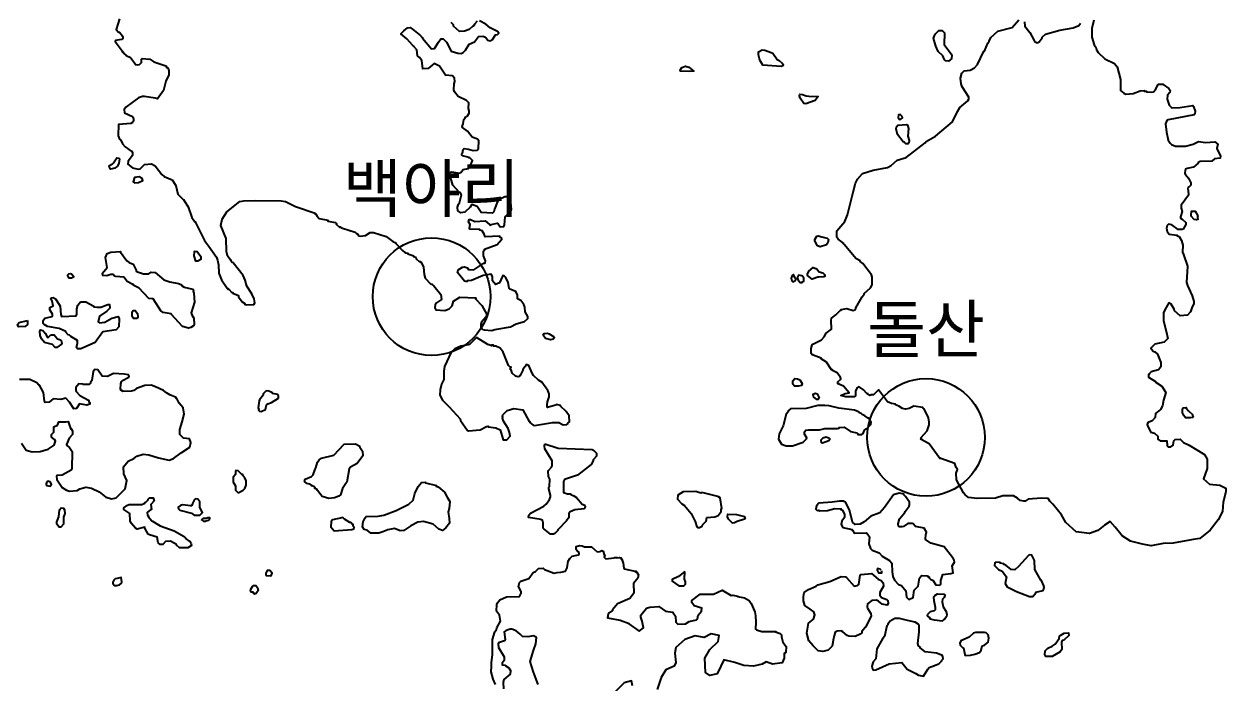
# Model space of a CAD drawing. Header units: millimetres. Extents: x -19392 to 580976, y -49129 to 736091.
# Drawn here: x 248431 to 273976, y 118143 to 132149 of the extents above; entities that cross this region are included whole.
import ezdxf
from ezdxf.enums import TextEntityAlignment as Align

# ---------------------------------------------------------------- set-up
doc = ezdxf.new("R2010")
doc.units = ezdxf.units.MM
for name, color, linetype in [('2121', 7, 'Continuous'), ('2122', 7, 'Continuous'), ('AWS', 4, 'Continuous'), ('AWS명', 2, 'Continuous')]:
    doc.layers.add(name, color=color, linetype=linetype)
doc.styles.get("Standard").update_dxf_attribs({"font": ''})
doc.styles.get('Standard').set_extended_font_data('Gulim')

msp = doc.modelspace()

# ---------------------------------------------------------------- linework, layer by layer
at = {"layer": '2121', "color": 7}
for points in [[(250460, 132263), (250392, 132035), (250437, 131979), (250457, 131973), (250517, 131907), (250511, 131901), (250529, 131883), (250530, 131845), (250505, 131823), (250374, 131798), (250367, 131779), (250518, 131580), (250518, 131561), (250543, 131549), (250537, 131539), (250543, 131530), (250600, 131477), (250693, 131436), (250800, 131296), (250794, 131290), (250834, 131281), (250834, 131281), (250888, 131287), (250925, 131328), (250931, 131403), (250944, 131416), (251106, 131403), (251187, 131348), (251444, 131264), (251463, 131223), (251488, 131220), (251507, 131161), (251507, 131067), (251445, 130936), (251396, 130736), (251270, 130558), (251219, 130575), (250990, 130610), (250947, 130609), (250866, 130578), (250597, 130384), (250560, 130330), (250567, 130265), (250736, 130181), (250754, 130159), (250748, 130150), (250761, 130134), (250761, 130084), (250736, 130056), (250699, 130037), (250442, 130014), (250431, 129770), (250461, 129699), (250461, 129699), (250488, 129681), (250524, 129601), (250582, 129537), (250706, 129450), (250719, 129450), (250738, 129412), (250739, 129353), (250645, 129234), (250639, 129171), (250739, 129090), (250858, 129066), (250901, 129073), (250995, 129166), (251138, 129179), (251220, 129136), (251358, 128952), (251408, 128905), (251583, 128837), (251659, 128719), (251703, 128534), (251822, 128414), (251835, 128411), (251828, 128404), (251923, 128263), (252000, 128039), (252061, 127946), (252073, 127946), (252073, 127928), (252264, 127547), (252353, 127437), (252520, 127197), (252520, 127197), (252545, 127129), (252564, 127029), (252571, 126854), (252628, 126714), (252747, 126536), (252772, 126530), (252760, 126523), (252766, 126514), (252785, 126511), (252847, 126442), (252872, 126442), (252872, 126430), (252991, 126381), (252991, 126350), (253067, 126244), (253123, 126207), (253123, 126188), (253161, 126178), (253317, 126191), (253335, 126222), (253323, 126306), (253270, 126413), (253165, 126575), (253134, 126706), (253090, 126802), (252876, 127073), (252858, 127077), (252826, 127117), (252833, 127127), (252820, 127127), (252757, 127223), (252757, 127223), (252732, 127317), (252725, 127592), (252617, 127867), (252642, 128004), (252741, 128154), (253016, 128374), (253106, 128394), (253341, 128400), (253897, 128390), (253990, 128377), (254204, 128274), (254622, 128129), (254622, 128110), (254641, 128105), (254654, 128090), (254654, 128071), (254704, 128017), (254891, 127977), (254885, 127968), (254891, 127959), (255048, 127928), (255076, 127900), (255064, 127893), (255142, 127825), (255148, 127838), (255200, 127809), (255471, 127727), (255500, 127695), (255536, 127676), (255530, 127667), (255549, 127645), (255549, 127645), (255574, 127639), (255692, 127652), (255786, 127721), (255861, 127715), (256130, 127635), (256267, 127529), (256330, 127501), (256330, 127483), (256475, 127337), (256523, 127295), (256542, 127294), (256537, 127283), (256587, 127277), (256587, 127264), (256697, 127229), (256712, 127221), (256712, 127208), (256756, 127196), (256768, 127155), (256831, 127100), (256856, 127100), (256856, 127088), (256869, 127084), (256919, 126981), (256935, 126823), (256957, 126747), (257070, 126626), (257102, 126623), (257096, 126610), (257139, 126582), (257290, 126401), (257290, 126401), (257302, 126296), (257196, 126226), (257166, 126182), (257159, 126117), (257184, 126073), (257372, 126058), (257465, 126096), (257528, 126159), (257559, 126259), (257690, 126341), (258033, 126332), (258027, 126310), (258159, 126163), (258266, 125974), (258247, 125917), (258154, 125811), (258142, 125773), (258142, 125696), (258185, 125654), (258210, 125646), (258373, 125637), (258436, 125655), (258772, 125714), (258891, 125779), (259066, 125827), (259141, 125889), (259140, 125933), (259084, 126033), (259078, 126133), (259053, 126186), (258989, 126270), (258989, 126270), (258921, 126308), (258921, 126389), (258883, 126463), (258754, 126511), (258740, 126528), (258719, 126662), (258663, 126771), (258638, 126797), (258606, 126806), (258538, 126650), (258451, 126611), (258388, 126693), (258388, 126780), (258362, 126830), (258188, 126801), (257939, 126697), (257847, 126689), (257847, 126677), (257820, 126675), (257795, 126685), (257644, 126865), (257657, 126928), (257750, 126981), (257794, 126991), (257853, 126964), (257881, 126934), (257994, 126928), (258205, 127064), (258218, 127064), (258230, 127076), (258236, 127117), (258236, 127117), (258193, 127223), (258198, 127320), (258217, 127339), (258217, 127361), (258485, 127465), (258585, 127575), (258579, 127606), (258548, 127612), (258535, 127627), (258541, 127637), (258235, 127623), (258210, 127686), (258166, 127751), (258120, 127768), (258116, 127782), (257903, 127790), (257898, 127809), (257916, 127891), (257878, 127947), (257890, 127997), (257922, 127994), (258015, 127950), (258234, 127966), (258327, 127887), (258353, 127877), (258359, 127886), (258484, 127918), (258509, 127905), (258553, 127842), (258628, 127849), (258646, 127881), (258646, 127881), (258658, 128049), (258706, 128096), (258706, 128109), (258777, 128175), (258789, 128213), (258776, 128350), (258726, 128478), (258651, 128474), (258551, 128430), (258497, 128375), (258428, 128214), (258414, 128154), (258390, 128129), (258146, 128141), (258064, 128272), (257945, 128316), (257914, 128259), (257802, 128153), (257714, 128137), (257653, 128177), (257646, 128258), (257664, 128321), (257689, 128346), (257726, 128521), (257701, 128571), (257689, 128571), (257544, 128726), (257466, 128995), (257520, 129006), (257694, 128977), (257718, 128993), (257718, 128993), (257762, 129058), (257881, 129077), (257900, 129096), (257961, 129246), (257905, 129303), (257879, 129309), (257892, 129315), (257748, 129346), (257735, 129364), (257735, 129390), (257748, 129402), (257766, 129483), (257785, 129502), (257877, 129492), (257979, 129459), (258060, 129471), (258091, 129506), (258099, 129666), (258066, 129700), (257953, 129746), (257859, 129871), (257747, 129948), (257740, 129972), (257766, 130025), (257777, 130123), (257808, 130155), (257808, 130168), (257858, 130196), (257895, 130252), (257893, 130307), (257879, 130351), (257879, 130351), (257882, 130471), (257838, 130521), (257656, 130608), (257581, 130707), (257568, 130751), (257572, 130878), (257584, 130925), (257580, 131000), (257536, 131051), (257392, 131062), (257261, 131256), (257150, 131312), (257017, 131205), (256910, 131195), (256885, 131373), (256835, 131435), (256791, 131472), (256778, 131604), (256719, 131668), (256719, 131680), (256697, 131692), (256567, 131838), (256442, 131941), (256506, 132008), (256583, 132066), (256640, 132072), (256687, 132043), (256827, 131926), (256839, 131926), (256890, 131861), (256902, 131861), (256902, 131861), (256902, 131848), (257090, 131621), (257153, 131627), (257238, 131767), (257290, 131831), (257340, 131831), (257409, 131766), (257510, 131575), (257648, 131532), (257722, 131520), (257767, 131547), (257815, 131595), (257890, 131720), (258002, 131770), (258089, 131884), (258179, 131893), (258239, 131871), (258290, 131809), (258340, 131794), (258390, 131823), (258452, 131916), (258495, 131928), (258521, 131956), (258495, 131991), (258338, 132065), (258245, 132146), (258111, 132220)], [(258060, 132210), (258007, 132146), (258001, 132123), (257983, 132118), (257983, 132118), (257983, 132105), (257970, 132105), (257889, 132033), (257795, 131998), (257689, 131988), (257562, 132104), (257562, 132129), (257508, 132184)], [(271171, 132234), (271122, 132053), (271122, 131872), (271177, 131708), (271208, 131655), (271223, 131604), (271261, 131545), (271405, 131410), (271605, 131308), (271605, 131308), (271662, 131236), (271737, 130970), (271738, 130736), (271807, 130677), (271847, 130660), (272001, 130669), (272156, 130732), (272236, 130733), (272236, 130720), (272286, 130720), (272286, 130708), (272395, 130702), (272438, 130711), (272488, 130764), (272531, 130858), (272550, 130870), (272643, 130874), (272643, 130862), (272763, 130780), (272788, 130737), (272782, 130697), (272732, 130634), (272726, 130553), (272770, 130427), (272820, 130378), (272820, 130365), (272998, 130373), (273270, 130420), (273289, 130399), (273320, 130299), (273317, 130238), (273317, 130238), (273302, 130220), (272746, 130113), (272721, 130097), (272690, 130027), (272709, 129853), (272747, 129678), (272791, 129616), (272819, 129590), (272904, 129554), (273116, 129555), (273279, 129599), (273392, 129655), (273541, 129631), (273741, 129644), (273804, 129594), (273779, 129500), (273860, 129338), (273855, 129301), (273730, 129282), (273674, 129232), (273430, 129227), (273386, 129206), (273386, 129193), (273287, 129110), (273151, 129080), (273118, 129061), (273106, 129036), (273100, 128979), (273106, 128961), (273182, 128871), (273231, 128774), (273231, 128774), (273232, 128724), (273189, 128680), (273170, 128674), (273163, 128646), (273176, 128617), (273183, 128511), (273021, 128298), (273027, 128233), (273046, 128167), (273009, 128054), (273009, 128023), (273047, 128001), (273123, 127930), (273123, 127886), (273067, 127792), (273048, 127783), (272960, 127782), (272829, 127879), (272754, 127894), (272729, 127866), (272710, 127810), (272723, 127737), (272767, 127685), (272936, 127658), (272936, 127645), (272980, 127630), (273030, 127548), (273061, 127449), (273049, 127299), (273075, 127249), (273157, 126999), (273157, 126999), (273139, 126656), (273158, 126593), (273260, 126371), (273290, 126249), (273292, 126206), (273292, 126206), (273250, 126114), (273219, 126031), (273156, 125958), (273000, 125947), (272882, 126054), (272882, 126054), (272873, 126088), (272809, 126192), (272759, 126220), (272707, 126125), (272650, 126015), (272650, 125838), (272707, 125618), (272744, 125462), (272662, 125385), (272462, 125347), (272381, 125259), (272432, 125197), (272463, 125185), (272519, 125135), (272595, 124954), (272595, 124860), (272540, 124801), (272384, 124754), (272346, 124716), (272346, 124703), (272327, 124697), (272328, 124641), (272478, 124551), (272495, 124531), (272495, 124531), (272613, 124449), (272697, 124318), (272650, 124156), (272624, 124036), (272587, 123953), (272480, 123873), (272480, 123873), (272474, 123786), (272406, 123714), (272324, 123679), (272299, 123642), (272306, 123610), (272382, 123473), (272457, 123454), (272530, 123389), (272530, 123326), (272577, 123290), (272719, 123293), (272719, 123293), (272726, 123187), (272745, 123165), (272801, 123159), (272851, 123200), (272869, 123287), (272900, 123319), (273001, 123325), (273073, 123253), (273193, 123196), (273517, 123002), (273579, 122903), (273579, 122700), (273496, 122480), (273626, 122371), (273846, 122350), (273976, 122287), (273976, 122204), (273919, 121984), (273903, 121791), (273809, 121614), (273637, 121394), (273423, 121212), (273276, 121191), (272854, 121118), (272639, 121107), (272384, 121055), (272201, 121091), (271950, 121154), (271768, 121274), (271621, 121457), (271517, 121577), (271392, 121494), (271251, 121384), (271078, 121321), (270791, 121358), (270572, 121551), (270478, 121718), (270300, 121941), (270236, 122006), (270199, 122061), (270055, 122070), (269769, 122049), (269709, 122008), (269683, 122008), (269600, 122020), (269543, 122071), (269462, 122120), (269237, 122119), (269081, 122068), (268687, 122061), (268501, 122085), (268431, 122145), (268400, 122186), (268249, 122459), (268242, 122600), (268267, 122684), (268244, 122720), (268216, 122811), (267917, 122911), (267917, 122923), (267898, 122917), (267671, 123226), (267497, 123316), (267490, 123338), (267503, 123340), (267490, 123356), (267627, 123500), (267671, 123633), (267671, 123633), (267665, 123685), (267651, 123781), (267563, 123972), (267538, 123981), (267532, 124000), (267344, 124024), (267244, 123974), (267163, 123961), (267100, 123977), (267026, 124027), (266956, 124057), (266956, 124070), (266871, 124081), (266781, 124116), (266592, 124376), (266487, 124271), (266428, 124270), (266428, 124258), (266406, 124256), (266356, 124280), (266362, 124290), (266344, 124293), (266274, 124377), (266184, 124439), (266131, 124408), (266106, 124345), (266100, 124245), (266075, 124223), (265888, 124223), (265794, 124257), (265885, 124299), (265885, 124299), (265970, 124311), (265847, 124452), (265749, 124491), (265755, 124500), (265730, 124503), (265724, 124522), (265730, 124541), (265788, 124599), (265793, 124618), (265780, 124656), (265767, 124656), (265711, 124738), (265611, 124783), (265611, 124796), (265591, 124798), (265485, 124961), (265373, 125033), (265372, 125045), (265203, 125108), (265205, 125119), (265179, 125118), (265159, 125147), (265159, 125254), (265184, 125329), (265209, 125353), (265383, 125436), (265438, 125501), (265477, 125580), (265589, 125661), (265582, 125855), (265595, 125899), (265595, 125899), (265682, 125966), (265787, 126068), (265800, 126068), (265800, 126081), (265919, 126106), (266050, 126063), (266088, 126072), (266113, 126100), (266113, 126119), (266241, 126350), (266286, 126407), (266286, 126420), (266424, 126539), (266454, 126607), (266454, 126771), (266441, 126820), (266255, 127057), (266203, 127104), (266203, 127116), (266109, 127162), (265871, 127459), (265852, 127470), (265845, 127490), (265732, 127579), (265707, 127617), (265707, 127754), (265875, 127949), (265932, 128096), (266046, 128545), (266103, 128768), (266147, 128849), (266147, 128849), (266253, 128969), (266477, 129044), (266783, 129101), (266858, 129140), (266989, 129252), (267176, 129315), (267581, 129626), (267606, 129654), (267805, 129768), (268167, 130068), (268271, 130292), (268322, 130375), (268490, 130516), (268509, 130551), (268509, 130594), (268370, 130813), (268345, 130875), (268332, 131000), (268363, 131106), (268413, 131157), (268538, 131169), (268632, 131220), (268693, 131288), (268829, 131569), (268842, 131572), (268914, 131744), (268944, 131786), (268979, 131864), (269128, 131996), (269434, 132072), (269572, 132235)], [(269697, 132198), (269703, 132104), (269809, 131967), (269898, 131799), (269921, 131769), (269963, 131748), (270007, 131772), (270072, 131855), (270072, 131868), (270141, 131931), (270447, 132019), (270728, 132070), (270846, 132118), (270884, 132170)]]:
    msp.add_lwpolyline(points, dxfattribs=at)
at = {"layer": '2122', "color": 7}
for points in [[(267808, 131681), (267761, 131847), (267798, 131935), (267873, 132010), (267947, 132011), (267991, 131961), (267986, 131717), (268149, 131493), (268144, 131411), (268082, 131362), (268012, 131368), (267993, 131386), (267956, 131473), (267862, 131567), (267808, 131681), (267808, 131681)], [(264308, 131544), (264345, 131530), (264439, 131393), (264483, 131373), (264545, 131318), (264570, 131284), (264558, 131259), (264520, 131249), (264133, 131273), (264070, 131379), (264042, 131496), (264038, 131560), (264119, 131601), (264175, 131592), (264308, 131544), (264308, 131544)], [(262665, 131150), (262576, 131140), (262384, 131145), (262378, 131170), (262415, 131224), (262489, 131253), (262560, 131231), (262665, 131150), (262665, 131150)], [(265108, 130615), (265310, 130612), (265247, 130527), (265047, 130454), (265004, 130457), (264924, 130572), (264910, 130620), (264916, 130657), (264979, 130652), (265054, 130621), (265108, 130615), (265108, 130615)], [(267094, 130183), (267051, 130224), (267014, 130216), (267006, 130160), (267039, 130121), (267068, 130125), (267103, 130158), (267092, 130185), (267092, 130185)], [(266997, 129804), (266967, 129921), (266976, 129961), (266999, 129996), (267186, 130012), (267205, 130000), (267230, 129928), (267218, 129766), (267244, 129677), (267238, 129622), (267219, 129600), (267175, 129600), (267150, 129621), (267144, 129640), (267119, 129646), (266997, 129804), (266997, 129804)], [(250335, 129202), (250407, 129302), (250445, 129299), (250458, 129284), (250445, 129182), (250408, 129124), (250371, 129095), (250371, 129083), (250270, 129064), (250239, 129124), (250245, 129145), (250314, 129177), (250335, 129202), (250335, 129202)], [(250866, 128779), (250953, 128823), (250940, 128866), (250878, 128904), (250778, 128885), (250753, 128797), (250778, 128772), (250866, 128779), (250866, 128779)], [(273236, 128084), (273246, 128174), (273322, 128175), (273378, 128075), (273372, 128050), (273378, 127993), (273353, 127984), (273297, 127993), (273234, 128068), (273236, 128084), (273236, 128084)], [(265388, 127626), (265501, 127595), (265526, 127567), (265515, 127498), (265483, 127454), (265352, 127416), (265296, 127438), (265239, 127541), (265239, 127572), (265282, 127641), (265308, 127644), (265388, 127626), (265388, 127626)], [(251086, 126314), (250876, 126535), (250754, 126601), (250760, 126610), (250742, 126610), (250623, 126674), (250554, 126766), (250379, 126781), (250353, 126790), (250323, 126827), (250278, 126823), (250191, 126796), (250104, 126805), (250097, 126851), (250197, 126977), (250165, 127186), (250195, 127271), (250276, 127302), (250483, 127312), (250483, 127300), (250615, 127113), (250664, 127081), (250752, 127045), (250815, 126917), (250815, 126898), (250841, 126881), (250971, 126842), (251084, 126843), (251134, 126877), (251221, 126868), (251403, 126712), (251403, 126712), (251529, 126673), (251716, 126633), (251772, 126611), (251781, 126593), (251835, 126558), (252016, 126512), (252035, 126483), (252029, 126474), (252043, 126429), (252055, 126240), (251986, 126008), (251995, 125968), (252037, 125896), (252050, 125765), (252031, 125734), (251974, 125699), (251930, 125686), (251800, 125720), (251556, 125979), (251556, 125992), (251387, 126016), (251336, 126053), (251174, 126305), (251086, 126314), (251086, 126314)], [(252050, 127221), (252051, 127309), (252064, 127321), (252113, 127315), (252189, 127209), (252189, 127146), (252127, 127106), (252083, 127109), (252050, 127221), (252050, 127221)], [(265286, 126929), (265329, 126885), (265410, 126860), (265454, 126817), (265448, 126786), (265429, 126786), (265429, 126773), (265323, 126766), (265323, 126779), (265179, 126728), (265085, 126807), (265085, 126831), (265110, 126897), (265203, 126972), (265260, 126954), (265286, 126929), (265286, 126929)], [(249419, 126844), (249441, 126843), (249485, 126787), (249479, 126769), (249442, 126749), (249392, 126749), (249360, 126799), (249360, 126818), (249384, 126843), (249419, 126844), (249419, 126844)], [(264821, 126746), (264788, 126823), (264753, 126804), (264738, 126746), (264751, 126689), (264773, 126673), (264814, 126689), (264833, 126721), (264821, 126743), (264821, 126743)], [(264967, 126658), (264967, 126671), (265005, 126684), (265005, 126746), (264967, 126797), (264892, 126809), (264866, 126758), (264879, 126721), (264930, 126658), (264967, 126658), (264967, 126658)], [(249628, 126241), (249743, 126244), (249912, 126152), (249912, 126139), (249976, 126131), (250062, 126133), (250212, 126187), (250249, 126187), (250256, 126109), (250193, 126043), (250037, 125940), (250007, 125821), (250032, 125795), (250151, 125809), (250300, 125900), (250431, 125931), (250450, 125885), (250444, 125716), (250389, 125647), (250107, 125608), (249940, 125383), (249640, 125244), (249571, 125244), (249546, 125275), (249568, 125364), (249571, 125401), (249558, 125416), (249564, 125426), (249428, 125507), (249397, 125537), (249370, 125544), (249370, 125544), (249314, 125606), (249321, 125615), (249176, 125680), (248932, 125723), (248857, 125760), (248839, 125786), (248839, 125848), (248876, 125898), (249026, 125930), (249038, 125942), (249038, 125979), (248981, 126073), (248981, 126123), (249050, 126161), (249026, 126256), (249001, 126300), (249006, 126328), (249049, 126333), (249099, 126311), (249181, 126189), (249199, 126152), (249213, 125968), (249231, 125930), (249538, 125950), (249550, 125981), (249550, 126094), (249574, 126175), (249628, 126241), (249628, 126241)], [(250731, 125983), (250731, 126030), (250749, 126061), (250794, 126061), (250843, 125998), (250850, 125923), (250844, 125905), (250818, 125889), (250756, 125892), (250731, 125936), (250731, 125983), (250731, 125983)], [(248507, 125846), (248508, 125766), (248458, 125718), (248314, 125715), (248289, 125762), (248327, 125802), (248507, 125846), (248507, 125846)], [(249003, 125543), (249071, 125543), (249140, 125455), (249208, 125437), (249221, 125421), (249234, 125368), (249225, 125343), (249128, 125277), (249096, 125274), (249034, 125336), (248865, 125380), (248804, 125460), (248771, 125529), (248764, 125620), (248776, 125648), (248833, 125636), (248878, 125581), (248927, 125489), (248952, 125492), (249003, 125543), (249003, 125543)], [(258047, 125486), (257899, 125341), (257874, 125328), (257718, 125304), (257587, 125247), (257506, 125178), (257370, 124871), (257356, 124770), (257352, 124596), (257303, 124494), (257272, 124374), (257266, 124264), (257322, 124155), (257467, 124016), (257699, 123757), (257711, 123719), (257856, 123511), (257881, 123502), (258124, 123524), (258261, 123596), (258298, 123603), (258299, 123591), (258455, 123569), (258549, 123525), (258612, 123310), (258693, 123311), (258762, 123388), (258751, 123469), (258723, 123551), (258623, 123707), (258599, 123773), (258599, 123773), (258605, 123795), (258598, 123813), (258604, 123839), (258697, 123932), (258840, 123980), (259029, 123946), (259167, 123700), (259179, 123700), (259179, 123681), (259249, 123625), (259280, 123615), (259660, 123678), (259798, 123679), (259892, 123633), (259965, 123640), (259992, 123649), (259992, 123662), (260023, 123694), (260016, 123818), (259952, 123914), (259834, 124027), (259834, 124039), (259747, 124065), (259727, 124047), (259560, 123997), (259553, 124004), (259547, 124054), (259555, 124122), (259590, 124223), (259590, 124286), (259566, 124363), (259566, 124363), (259439, 124535), (259364, 124578), (259260, 124680), (259232, 124726), (259162, 124893), (259100, 124915), (259082, 124871), (259032, 124808), (259032, 124790), (258977, 124680), (258960, 124675), (258958, 124655), (258926, 124648), (258876, 124664), (258808, 124726), (258782, 124801), (258763, 124813), (258782, 124854), (258763, 124857), (258731, 124888), (258615, 125177), (258551, 125260), (258462, 125303), (258411, 125300), (258411, 125324), (258368, 125324), (258368, 125312), (258349, 125313), (258288, 125334), (258047, 125486), (258047, 125486)], [(259589, 125562), (259685, 125507), (259704, 125485), (259680, 125448), (259617, 125438), (259511, 125465), (259467, 125534), (259485, 125571), (259554, 125578), (259589, 125562), (259589, 125562)], [(248378, 123241), (248479, 123095), (248479, 123095), (248604, 123056), (248774, 123063), (248944, 123113), (249072, 123198), (249097, 123284), (249078, 123315), (249015, 123368), (249015, 123424), (249065, 123475), (249065, 123587), (249140, 123625), (249170, 123693), (249321, 123694), (249371, 123704), (249409, 123576), (249434, 123538), (249446, 123538), (249446, 123519), (249458, 123506), (249459, 123426), (249392, 123349), (249335, 123213), (249341, 123191), (249398, 123151), (249454, 123063), (249449, 122689), (249430, 122667), (249243, 122557), (249131, 122550), (249118, 122538), (249125, 122469), (249244, 122295), (249244, 122295), (249334, 122241), (249398, 122220), (249561, 122234), (249618, 122270), (249745, 122305), (249866, 122284), (250028, 122206), (250170, 122092), (250298, 122057), (250390, 122078), (250489, 122177), (250581, 122270), (250617, 122447), (250553, 122588), (250546, 122737), (250645, 122858), (250765, 122914), (250829, 122964), (250964, 123006), (251084, 122992), (251290, 122928), (251517, 122879), (251609, 122914), (251772, 123035), (251956, 123155), (251977, 123254), (251949, 123332), (251821, 123347), (251743, 123424), (251743, 123531), (251793, 123694), (251835, 123857), (251814, 123991), (251725, 124092), (251680, 124193), (251668, 124193), (251668, 124211), (251530, 124267), (251456, 124310), (251392, 124363), (251227, 124441), (251130, 124475), (250998, 124468), (250823, 124405), (250764, 124363), (250711, 124349), (250530, 124342), (250530, 124354), (250505, 124354), (250480, 124385), (250489, 124500), (250505, 124554), (250523, 124573), (250661, 124645), (250667, 124667), (250654, 124692), (250561, 124707), (250335, 124722), (250204, 124659), (250093, 124662), (249998, 124796), (249936, 124808), (249904, 124764), (249874, 124570), (249874, 124570), (249842, 124531), (249842, 124513), (249811, 124486), (249687, 124486), (249680, 124496), (249593, 124501), (249530, 124426), (249531, 124357), (249540, 124336), (249618, 124251), (249800, 124155), (249819, 124102), (249832, 124102), (249832, 124070), (249769, 124046), (249613, 124076), (249545, 123979), (249488, 123969), (249397, 124110), (249319, 124194), (249213, 124168), (249051, 124184), (248963, 124112), (248882, 124108), (248869, 124136), (248846, 124314), (248762, 124476), (248749, 124476), (248700, 124523), (248555, 124591), (248336, 124597)], [(264869, 124610), (264918, 124588), (264969, 124510), (264956, 124466), (264892, 124452), (264806, 124450), (264768, 124497), (264774, 124565), (264812, 124615), (264869, 124610), (264869, 124610)], [(253432, 124139), (253406, 123989), (253418, 123955), (253412, 123945), (253437, 123917), (253468, 123914), (253562, 123958), (253581, 124058), (253612, 124077), (253693, 124102), (253836, 124197), (253836, 124246), (253824, 124272), (253712, 124299), (253699, 124315), (253636, 124346), (253580, 124352), (253517, 124290), (253517, 124264), (253436, 124158), (253432, 124139), (253432, 124139)], [(265327, 124221), (265302, 124275), (265254, 124294), (265199, 124272), (265209, 124221), (265270, 124176), (265315, 124177), (265334, 124215), (265334, 124215)], [(265451, 124043), (265301, 124042), (265057, 123979), (264720, 123972), (264675, 123929), (264670, 123908), (264627, 123859), (264565, 123609), (264478, 123440), (264466, 123327), (264529, 123221), (264629, 123184), (264767, 123185), (264991, 123260), (265060, 123335), (265066, 123354), (265022, 123435), (265022, 123479), (265046, 123517), (265114, 123526), (265340, 123524), (265452, 123552), (265721, 123553), (265758, 123560), (265758, 123573), (265770, 123576), (265859, 123582), (265996, 123489), (266128, 123458), (266146, 123449), (266152, 123427), (266152, 123427), (266240, 123427), (266265, 123443), (266296, 123514), (266327, 123546), (266353, 123546), (266353, 123558), (266427, 123634), (266439, 123677), (266401, 123755), (266389, 123755), (266389, 123774), (266370, 123774), (266300, 123823), (266242, 123849), (266223, 123874), (266190, 123882), (266184, 123898), (266082, 123945), (265751, 123982), (265543, 124035), (265451, 124043), (265451, 124043)], [(273177, 123926), (273274, 123841), (273267, 123835), (273280, 123814), (273274, 123788), (273224, 123779), (273118, 123781), (273080, 123828), (273055, 123882), (273049, 123969), (273067, 123988), (273129, 123997), (273129, 123985), (273177, 123926), (273177, 123926)], [(255014, 122987), (255233, 123221), (255476, 123228), (255557, 123181), (255566, 123155), (255627, 123072), (255633, 122972), (255509, 122806), (255371, 122727), (255340, 122696), (255292, 122409), (255267, 122383), (255201, 122276), (255155, 122139), (255122, 122115), (255027, 122076), (254912, 122064), (254768, 122107), (254665, 122235), (254660, 122255), (254611, 122275), (254605, 122284), (254617, 122300), (254605, 122315), (254548, 122331), (254536, 122337), (254548, 122343), (254500, 122370), (254443, 122386), (254392, 122427), (254404, 122475), (254404, 122475), (254542, 122531), (254573, 122565), (254616, 122689), (254634, 122717), (254666, 122837), (254703, 122888), (254753, 122920), (255014, 122987), (255014, 122987)], [(259503, 123228), (259782, 123136), (260506, 123107), (260537, 123095), (260600, 123027), (260600, 122964), (260525, 122889), (260525, 122868), (260488, 122786), (260196, 122557), (259915, 122468), (259896, 122424), (259897, 122193), (259980, 122166), (260048, 122160), (260050, 122147), (260118, 122118), (260172, 122082), (260291, 121941), (260351, 121921), (260359, 121888), (260335, 121848), (260140, 121821), (260036, 121781), (260010, 121744), (260011, 121650), (259961, 121600), (259961, 121587), (259773, 121396), (259773, 121383), (259712, 121321), (259712, 121321), (259681, 121308), (259619, 121305), (259481, 121417), (259468, 121436), (259467, 121545), (259449, 121601), (259424, 121608), (259424, 121620), (259155, 121660), (259161, 121710), (259192, 121753), (259479, 121898), (259527, 121941), (259601, 122044), (259622, 122098), (259622, 122136), (259585, 122270), (259585, 122305), (259598, 122317), (259608, 122473), (259577, 122529), (259571, 122642), (259576, 122661), (259645, 122733), (259657, 122761), (259657, 122867), (259502, 123120), (259493, 123176), (259503, 123228), (259503, 123228)], [(265552, 123339), (265478, 123368), (265409, 123348), (265369, 123303), (265370, 123254), (265404, 123249), (265478, 123274), (265537, 123299), (265566, 123337), (265566, 123337)], [(252874, 122426), (252873, 122412), (252924, 122331), (252924, 122239), (252974, 122194), (252999, 122192), (253087, 122239), (253124, 122276), (253149, 122345), (253154, 122445), (253125, 122498), (253078, 122554), (253078, 122572), (253059, 122575), (252985, 122651), (252935, 122657), (252923, 122644), (252923, 122575), (252879, 122519), (252874, 122426), (252874, 122426)], [(248960, 122425), (248937, 122431), (248906, 122399), (248900, 122374), (248906, 122337), (248988, 122328), (249013, 122369), (248987, 122418), (248960, 122425), (248960, 122425)], [(262795, 122188), (262710, 122212), (262439, 122205), (262327, 122133), (262321, 122051), (262409, 121952), (262471, 121914), (262610, 121747), (262698, 121578), (262729, 121463), (262742, 121450), (262789, 121450), (262842, 121473), (262848, 121503), (262929, 121585), (262941, 121660), (263110, 121673), (263185, 121704), (263247, 121786), (263247, 121842), (263259, 121855), (263228, 122080), (263190, 122095), (263202, 122101), (262838, 122189), (262819, 122179), (262795, 122188), (262795, 122188)], [(266716, 121873), (266621, 121757), (266427, 121691), (266290, 121566), (266203, 121522), (266097, 121515), (266041, 121558), (265977, 121820), (265889, 121986), (265858, 121998), (265858, 122010), (265760, 122011), (265609, 121987), (265321, 121968), (265271, 121906), (265258, 121836), (265290, 121812), (265323, 121819), (265323, 121806), (265347, 121804), (265508, 121806), (265665, 121851), (265796, 121842), (265790, 121832), (265827, 121814), (265871, 121727), (265871, 121658), (265809, 121582), (265797, 121508), (265834, 121445), (266035, 121402), (266035, 121402), (266035, 121383), (266047, 121383), (266073, 121327), (266335, 121337), (266335, 121325), (266347, 121321), (266398, 121247), (266386, 121101), (266423, 121004), (266455, 120966), (266605, 120910), (266668, 120835), (266824, 120745), (266875, 120687), (266880, 120507), (266894, 120405), (266932, 120328), (267020, 120238), (267082, 120212), (267170, 120100), (267189, 119969), (267239, 119919), (267326, 119963), (267351, 120113), (267432, 120201), (267463, 120370), (267506, 120426), (267625, 120421), (267650, 120411), (267650, 120392), (267675, 120389), (267675, 120389), (267663, 120383), (267702, 120345), (267744, 120327), (267807, 120227), (267894, 120221), (267913, 120240), (267919, 120324), (267962, 120447), (268131, 120469), (268175, 120485), (268155, 120634), (268205, 120710), (268202, 120754), (268174, 120810), (268161, 120813), (267985, 121034), (267703, 121117), (267591, 121192), (267595, 121303), (267607, 121316), (267609, 121351), (267565, 121435), (267378, 121469), (267326, 121528), (267305, 121536), (267215, 121531), (267123, 121468), (267090, 121459), (267028, 121462), (267015, 121474), (267009, 121524), (267009, 121524), (267040, 121630), (267149, 121770), (267155, 121791), (267240, 121904), (267251, 121937), (267251, 121987), (267167, 122108), (267129, 122140), (267129, 122153), (267107, 122164), (267032, 122174), (266913, 122142), (266716, 121873), (266716, 121873)], [(249170, 121673), (249183, 121826), (249221, 121863), (249271, 121860), (249290, 121826), (249296, 121745), (249271, 121666), (249272, 121520), (249216, 121457), (249178, 121454), (249128, 121520), (249128, 121569), (249170, 121673), (249170, 121673)], [(251286, 121502), (251325, 121480), (251621, 121378), (251834, 121260), (251869, 121221), (251863, 121215), (251941, 121157), (251953, 121157), (251985, 121104), (251991, 121067), (251910, 121016), (251735, 121016), (251672, 121075), (251672, 121087), (251547, 121159), (251441, 121153), (251379, 121089), (251322, 121083), (251285, 121121), (251264, 121239), (251097, 121289), (251066, 121307), (251002, 121435), (251002, 121454), (250834, 121413), (250797, 121437), (250709, 121540), (250684, 121587), (250677, 121743), (250552, 121831), (250551, 121867), (250551, 121867), (250631, 121925), (250664, 121937), (250938, 121938), (251001, 121966), (251001, 121978), (251013, 121978), (251070, 122038), (251069, 122051), (251100, 122076), (251175, 122076), (251200, 122013), (251126, 121938), (251139, 121833), (251127, 121833), (251051, 121769), (251052, 121713), (251064, 121695), (251083, 121692), (251071, 121685), (251146, 121588), (251164, 121585), (251286, 121502), (251286, 121502)], [(251968, 121909), (251800, 121928), (251758, 121914), (251707, 121878), (251714, 121841), (251739, 121816), (251989, 121754), (252046, 121713), (252170, 121711), (252226, 121767), (252169, 121873), (252169, 121992), (252125, 122048), (252075, 122054), (252056, 122041), (252021, 121975), (252013, 121941), (251988, 121910), (251968, 121909), (251968, 121909)], [(252206, 121608), (252245, 121585), (252295, 121585), (252305, 121588), (252358, 121601), (252373, 121616), (252379, 121653), (252335, 121650), (252308, 121642), (252257, 121640), (252237, 121636), (252217, 121628), (252206, 121608), (252206, 121608)], [(255188, 121655), (254988, 121608), (254957, 121573), (254951, 121463), (255021, 121377), (255401, 121407), (255439, 121422), (255445, 121447), (255423, 121479), (255423, 121510), (255406, 121516), (255375, 121553), (255357, 121556), (255241, 121626), (255206, 121659), (255188, 121655), (255188, 121655)], [(263573, 121727), (263741, 121685), (263760, 121662), (263741, 121622), (263589, 121573), (263528, 121544), (263485, 121543), (263404, 121627), (263379, 121677), (263391, 121730), (263573, 121727), (263573, 121727)], [(258449, 118109), (258405, 118221), (258360, 118383), (258360, 118383), (258369, 118501), (258365, 118576), (258386, 118739), (258390, 119064), (258438, 119233), (258472, 119282), (258479, 119316), (258556, 119459), (258538, 119583), (258474, 119670), (258480, 119808), (258493, 119846), (258542, 119909), (258686, 119971), (258961, 119978), (258998, 120054), (258998, 120085), (258942, 120197), (258960, 120278), (258991, 120304), (259159, 120363), (259254, 120492), (259303, 120510), (259365, 120573), (259464, 120580), (259496, 120553), (259695, 120474), (259761, 120492), (259841, 120499), (259940, 120522), (259978, 120594), (259978, 120594), (259996, 120732), (260033, 120787), (260083, 120838), (260213, 120870), (260232, 120885), (260226, 120920), (260195, 120935), (260163, 120979), (260163, 121045), (260237, 121068), (260295, 121061), (260345, 121040), (260494, 121036), (260613, 120934), (260670, 120941), (260709, 120961), (260738, 120947), (260764, 120865), (260776, 120865), (260764, 120816), (260795, 120785), (260976, 120804), (260982, 120813), (261039, 120810), (261032, 120801), (261088, 120813), (261120, 120801), (261120, 120776), (261133, 120776), (261168, 120687), (261177, 120586), (261177, 120586), (261189, 120567), (261446, 120514), (261421, 120509), (261471, 120490), (261465, 120471), (261477, 120471), (261490, 120450), (261478, 120374), (261384, 120255), (261391, 120055), (261378, 120030), (261304, 119939), (261042, 119823), (260937, 119701), (260937, 119682), (260868, 119633), (260849, 119607), (260829, 119530), (261098, 119481), (261294, 119409), (261283, 119402), (261505, 119246), (261594, 119313), (261568, 119457), (261543, 119544), (261542, 119587), (261661, 119731), (261729, 119757), (261923, 119770), (262067, 119670), (262217, 119649), (262217, 119649), (262217, 119637), (262230, 119634), (262280, 119565), (262287, 119436), (262330, 119393), (262487, 119397), (262567, 119453), (262724, 119488), (262742, 119507), (262761, 119585), (262830, 119666), (262835, 119736), (262672, 119782), (262623, 119856), (262622, 119894), (262803, 120029), (263084, 120030), (263269, 120113), (263459, 120003), (263496, 120007), (263603, 119991), (263596, 119982), (263747, 119951), (263841, 119898), (263885, 119833), (263960, 119652), (263977, 119568), (263986, 119437), (263980, 119289), (263999, 119271), (264112, 119240), (264112, 119240), (264412, 119238), (264405, 119228), (264499, 119197), (264531, 119167), (264531, 119123), (264556, 119011), (264631, 118917), (264625, 118792), (264588, 118767), (264588, 118767), (264583, 118669), (264546, 118570), (264338, 118544), (264207, 118591), (264118, 118544), (263936, 118502), (263727, 118512), (263539, 118580), (263304, 118632), (263241, 118502), (263163, 118335), (263006, 118303), (262917, 118366), (262897, 118669), (263006, 118857), (263184, 119024), (263205, 119154), (263038, 119191), (262886, 119113), (262693, 119144), (262474, 119066), (262286, 118899), (262265, 118778), (262286, 118580), (262249, 118502), (262072, 118423), (261972, 118256), (261884, 118001)], [(269566, 120620), (269492, 120548), (269411, 120558), (269298, 120645), (269254, 120659), (269254, 120672), (269180, 120691), (269180, 120703), (269085, 120709), (269061, 120694), (269055, 120643), (269143, 120557), (269217, 120523), (269312, 120400), (269281, 120254), (269325, 120188), (269523, 120084), (269801, 119978), (269869, 119981), (269932, 120059), (269932, 120072), (270088, 120110), (270100, 120122), (270111, 120175), (270106, 120210), (270055, 120322), (270043, 120325), (269917, 120553), (269904, 120746), (269848, 120862), (269797, 120865), (269797, 120865), (269779, 120853), (269566, 120620), (269566, 120620)], [(266651, 120540), (266625, 120564), (266570, 120575), (266560, 120538), (266591, 120486), (266661, 120483), (266664, 120528), (266664, 120528)], [(250413, 120367), (250369, 120355), (250338, 120330), (250319, 120283), (250320, 120258), (250357, 120218), (250405, 120215), (250463, 120228), (250500, 120268), (250507, 120293), (250494, 120384), (250413, 120367), (250413, 120367)], [(253641, 120535), (253598, 120535), (253567, 120479), (253568, 120441), (253580, 120429), (253674, 120423), (253693, 120441), (253705, 120479), (253655, 120535), (253641, 120535), (253641, 120535)], [(262475, 120512), (262341, 120406), (262203, 120342), (262203, 120305), (262348, 120211), (262453, 120206), (262490, 120241), (262490, 120296), (262466, 120353), (262475, 120512), (262475, 120512)], [(253251, 120139), (253287, 120197), (253316, 120216), (253356, 120216), (253394, 120175), (253406, 120106), (253363, 120044), (253332, 120034), (253325, 120053), (253306, 120052), (253300, 120071), (253257, 120075), (253244, 120094), (253251, 120139), (253251, 120139)], [(267802, 119749), (267774, 119892), (267770, 119971), (267789, 120002), (267845, 120037), (267982, 120031), (268001, 120015), (268001, 120003), (267989, 119959), (267952, 119922), (267941, 119866), (267966, 119762), (268033, 119660), (268045, 119600), (268040, 119559), (267991, 119494), (267972, 119487), (267947, 119459), (267784, 119479), (267697, 119502), (267678, 119533), (267634, 119571), (267640, 119608), (267696, 119664), (267784, 119684), (267802, 119702), (267802, 119749), (267802, 119749)], [(267206, 119468), (267035, 119512), (266940, 119515), (266841, 119456), (266791, 119393), (266791, 119381), (266766, 119356), (266717, 119130), (266678, 119079), (266556, 118868), (266537, 118655), (266475, 118592), (266450, 118498), (266457, 118455), (266475, 118417), (266533, 118424), (266819, 118549), (267088, 118575), (267198, 118435), (267388, 118348), (267438, 118308), (267551, 118286), (267638, 118440), (267669, 118471), (267875, 118550), (267938, 118615), (267938, 118627), (267968, 118659), (267962, 118709), (267950, 118709), (267950, 118728), (267950, 118728), (267824, 118778), (267580, 118802), (267472, 118897), (267478, 118903), (267442, 118936), (267430, 118983), (267457, 119232), (267459, 119357), (267448, 119385), (267372, 119438), (267206, 119468), (267206, 119468)], [(259357, 118110), (259257, 118376), (259189, 118601), (259257, 118836), (259310, 118977), (259320, 119113), (259257, 119144), (259142, 119123), (259022, 119134), (258976, 119184), (258888, 119253), (258801, 119290), (258763, 119290), (258675, 119256), (258633, 119228), (258658, 119065), (258645, 119040), (258514, 118996), (258508, 118977), (258514, 118896), (258635, 118696), (258635, 118622), (258591, 118562), (258591, 118531), (258660, 118524), (258660, 118512), (258735, 118463), (258773, 118409), (258760, 118328), (258630, 118215), (258615, 118150), (258618, 118020)], [(268614, 119202), (268517, 119117), (268343, 119042), (268317, 118992), (268330, 118948), (268386, 118892), (268398, 118892), (268424, 118746), (268437, 118730), (268546, 118735), (268638, 118755), (268736, 118791), (268770, 118843), (268798, 118931), (268842, 118950), (268923, 119013), (268935, 119094), (268922, 119163), (268879, 119206), (268847, 119219), (268660, 119218), (268614, 119202), (268614, 119202)], [(270346, 118967), (270428, 119086), (270441, 119137), (270466, 119161), (270534, 119205), (270628, 119209), (270634, 119149), (270529, 119056), (270498, 119043), (270479, 119012), (270491, 118852), (270454, 118808), (270280, 118705), (270148, 118708), (270124, 118745), (270135, 118829), (270192, 118886), (270280, 118923), (270346, 118967), (270346, 118967)], [(261361, 118079), (261341, 118188), (261184, 118147), (260933, 117891)]]:
    msp.add_lwpolyline(points, dxfattribs=at)
for points in [[(255726, 121392), (255663, 121407), (255626, 121460), (255638, 121567), (255682, 121654), (255706, 121679), (255956, 121686), (256081, 121712), (256343, 121807), (256612, 121945), (256699, 122032), (256735, 122170), (256811, 122320), (256878, 122401), (256959, 122411), (256965, 122397), (257197, 122337), (257191, 122327), (257235, 122309), (257370, 122197), (257370, 122197), (257422, 122090), (257479, 122001), (257469, 121851), (257446, 121780), (257469, 121639), (257474, 121541), (257394, 121438), (257324, 121386), (257248, 121410), (257126, 121522), (256920, 121578), (256798, 121560), (256652, 121480), (256502, 121382), (256422, 121377), (256304, 121428), (256163, 121400), (256060, 121354), (255971, 121330), (255802, 121330)], [(265009, 120065), (265102, 120130), (265264, 120202), (265301, 120231), (265558, 120301), (265795, 120408), (265888, 120396), (265908, 120382), (266076, 120203), (266145, 120212), (266170, 120234), (266200, 120434), (266225, 120450), (266444, 120472), (266582, 120348), (266650, 120323), (266688, 120273), (266695, 120199), (266620, 120067), (266620, 120010), (266652, 119961), (266771, 119918), (266790, 119896), (266796, 119831), (266777, 119799), (266671, 119818), (266590, 119885), (266552, 119904), (266452, 119895), (266359, 119823), (266353, 119760), (266353, 119760), (266359, 119735), (266428, 119622), (266435, 119565), (266316, 119328), (266236, 119235), (266236, 119209), (266205, 119178), (266092, 119134), (265961, 119137), (265923, 119154), (265836, 119227), (265811, 119236), (265811, 119248), (265711, 119242), (265667, 119220), (265649, 119145), (265649, 119145), (265635, 119088), (265604, 118922), (265523, 118842), (265411, 118810), (265312, 118828), (265205, 118931), (265111, 119039), (265071, 119200), (265106, 119415), (265209, 119500), (265241, 119590), (265219, 119657), (265138, 119711), (265026, 119792), (264995, 119886), (264995, 119975)]]:
    msp.add_lwpolyline(points, close=True, dxfattribs=at)
at = {"layer": 'AWS'}
for centre in [(257092, 126355), (267601, 123362)]:
    msp.add_circle(centre, 1250, dxfattribs=at)

# ---------------------------------------------------------------- texts
at = {"layer": 'AWS명'}
for s, p in [('백야리', (257092, 127855)), ('돌산', (267601, 124862))]:
    msp.add_text(s, height=1000, dxfattribs=at).set_placement(p, align=Align.BOTTOM_CENTER)

doc.saveas('drawing.dxf')
